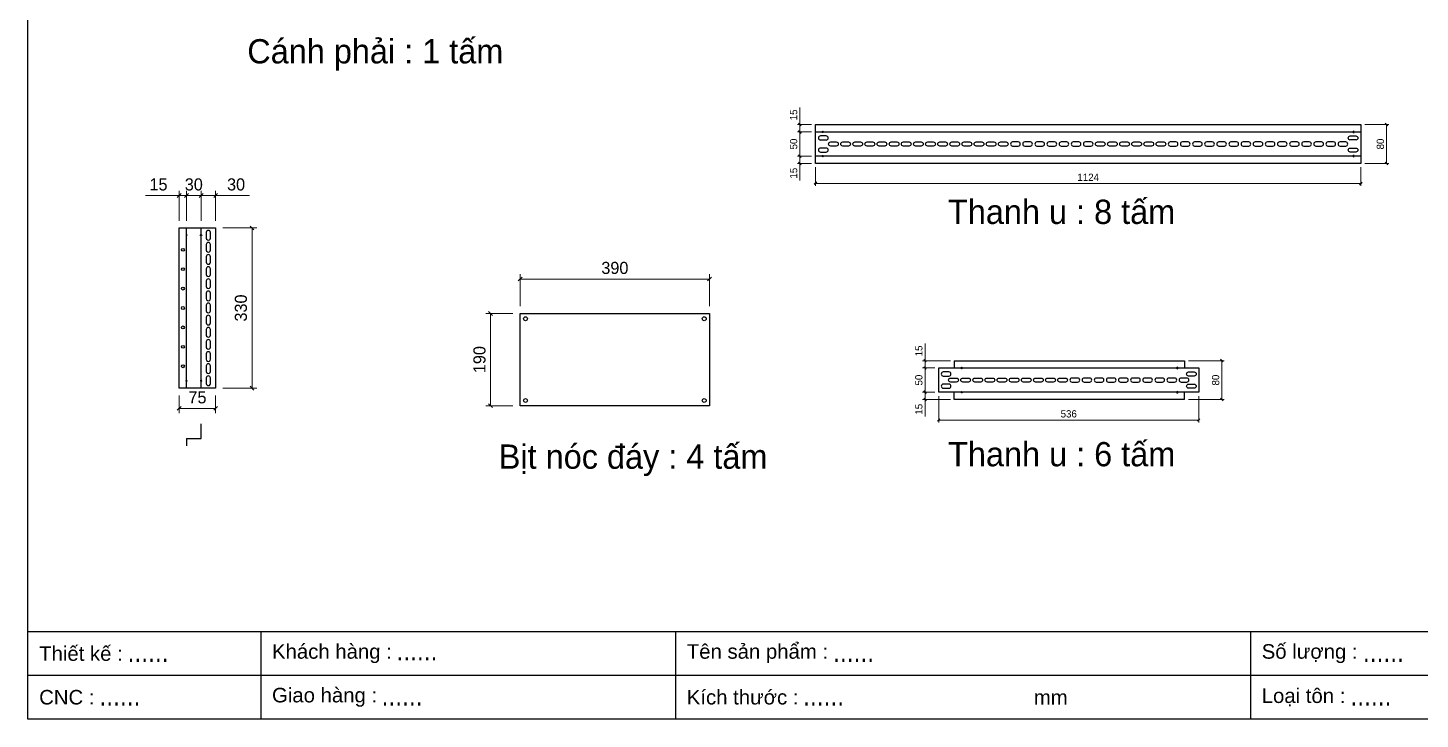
# Model space of a CAD drawing. Header units: millimetres. Extents: x 0 to 4455, y 0 to 3150.
# Drawn here: x 0 to 2870, y 0 to 1425 of the extents above; entities that cross this region are included whole.
import ezdxf
from ezdxf.enums import TextEntityAlignment as Align

# ---------------------------------------------------------------- set-up
doc = ezdxf.new("R2010")
doc.units = ezdxf.units.MM
doc.layers.add('CNC', color=7, linetype='Continuous')
doc.layers.add('DIM', color=253, linetype='Continuous')
doc.styles.add('Arial', font='arial.ttf')
doc.styles.add('Tahoma (Input Text)', font='tahoma.ttf')
doc.dimstyles.new('Dim-15', dxfattribs={"dimtxt": 15, "dimasz": 5, "dimexe": 5, "dimexo": 8, "dimgap": 5, "dimtad": 1, "dimdec": 0, "dimtxsty": 'Standard', "dimblk": 'OBLIQUE', "dimcen": 10, "dimclrd": 5, "dimclre": 5, "dimclrt": 3, "dimazin": 3, "dimtfac": 1, "dimtdec": 0, "dimtmove": 0, "dimatfit": 3, "dimldrblk": 'OBLIQUE', "dimlwd": 9, "dimlwe": 9})
doc.dimstyles.new('Dim-25', dxfattribs={"dimtxt": 25, "dimasz": 8, "dimexe": 10, "dimexo": 15, "dimgap": 10, "dimtad": 1, "dimdec": 0, "dimtxsty": 'Standard', "dimblk": 'OBLIQUE', "dimcen": 10, "dimclrd": 5, "dimclre": 5, "dimclrt": 3, "dimazin": 3, "dimtfac": 1, "dimtdec": 0, "dimtmove": 0, "dimatfit": 3, "dimldrblk": 'OBLIQUE', "dimlwd": 9, "dimlwe": 9})

# ---------------------------------------------------------------- blocks, each defined once
blk = doc.blocks.new('*D1')
at = {"color": 0, "linetype": 'ByBlock', "lineweight": -2}
for p, q in [((1019, 911), (1011, 903)), ((1401, 903), (1409, 911))]:
    blk.add_line(p, q, dxfattribs=at)
at = {"layer": 'Defpoints', "color": 0, "transparency": 16777216}
for p in [(1405, 907), (1015, 835.9), (1405, 835.9)]:
    blk.add_point(p, dxfattribs=at)
at = {"layer": 'DIM', "color": 5, "lineweight": 9, "transparency": 16777216}
for p, q in [((1015, 850.9), (1015, 917)), ((1015, 907), (1405, 907)), ((1405, 850.9), (1405, 917))]:
    blk.add_line(p, q, dxfattribs=at)
at = {"layer": 'DIM', "color": 3, "transparency": 16777216, "insert": (1210, 929.8), "char_height": 25, "attachment_point": 5}
blk.add_mtext('390', dxfattribs=at)
blk = doc.blocks.new('_Oblique')
at = {"color": 0, "linetype": 'ByBlock', "lineweight": -2}
blk.add_line((-0.5, -0.5), (0.5, 0.5), dxfattribs=at)
blk = doc.blocks.new('*D2')
at = {"color": 0, "linetype": 'ByBlock', "lineweight": -2}
for p, q in [((957.8, 832), (949.8, 840)), ((949.8, 650), (957.8, 642))]:
    blk.add_line(p, q, dxfattribs=at)
at = {"layer": 'Defpoints', "color": 0, "transparency": 16777216}
for p in [(1015, 836), (953.8, 646), (1015, 646)]:
    blk.add_point(p, dxfattribs=at)
at = {"layer": 'DIM', "color": 5, "lineweight": 9, "transparency": 16777216}
for p, q in [((1000, 836), (943.8, 836)), ((953.8, 836), (953.8, 646)), ((1000, 646), (943.8, 646))]:
    blk.add_line(p, q, dxfattribs=at)
at = {"layer": 'DIM', "color": 3, "transparency": 16777216, "insert": (931, 741), "char_height": 25, "attachment_point": 5, "rotation": 90}
blk.add_mtext('190', dxfattribs=at)
blk = doc.blocks.new('khungtenAsean2')
at = {"color": 7}
for p, q in [((2970, -1980), (0, -1980)), ((320, -1980), (320, -2100)), ((890, -1980), (890, -2100)), ((1680, -1980), (1680, -2100)), ((2020, -2040), (0, -2040))]:
    blk.add_line(p, q, dxfattribs=at)
blk.add_lwpolyline([(0, 0), (2970, 0), (2970, -2100), (0, -2100)], close=True, dxfattribs=at)
at = {"color": 2, "char_height": 20, "width": 917.634, "attachment_point": 4, "style": 'Arial'}
for s, insert in [('  Thiết kế :', (0, -2010)), ('  Khách hàng :', (320, -2010)), ('  Tên sản phẩm :', (890, -2010)), ('  Số lượng :', (1680, -2010)), ('  CNC :', (0, -2070)), ('  Giao hàng :', (320, -2070)), ('  Kích thước :', (890, -2070)), ('mm', (1382.3, -2070)), ('  Loại tôn :', (1680, -2070))]:
    blk.add_mtext(s, dxfattribs=dict(at, insert=insert))
at = {"color": 1, "style": 'Tahoma (Input Text)', "flags": 8}
for tag, p in [('#01', (137.1, -2021.3)), ('#03', (506.6, -2019.3)), ('#05', (1106.6, -2021.3)), ('#07', (1834.7, -2021.3)), ('#09', (2146.7, -2021.3)), ('#02', (98.5, -2081.3)), ('#04', (486.1, -2081.3)), ('#06', (1065.3, -2081.3)), ('#08', (1817.4, -2081.3)), ('#10', (2146.7, -2081.3))]:
    blk.add_attdef(tag, p, '', height=25, dxfattribs=at)
blk.add_attdef('#11', text='', height=25, dxfattribs=at).set_placement((2915, -2067.3), align=Align.CENTER)
blk = doc.blocks.new('*D9')
at = {"color": 0, "linetype": 'ByBlock', "lineweight": -2}
for p, q in [((466.1, 1008.3), (458.1, 1016.3)), ((458.1, 686.3), (466.1, 678.3))]:
    blk.add_line(p, q, dxfattribs=at)
at = {"layer": 'Defpoints', "color": 0, "transparency": 16777216}
for p in [(387.1, 1012.3), (387.1, 682.3), (462.1, 682.3)]:
    blk.add_point(p, dxfattribs=at)
at = {"layer": 'DIM', "color": 5, "lineweight": 9, "transparency": 16777216}
for p, q in [((402.1, 1012.3), (472.1, 1012.3)), ((462.1, 1012.3), (462.1, 682.3)), ((402.1, 682.3), (472.1, 682.3))]:
    blk.add_line(p, q, dxfattribs=at)
at = {"layer": 'DIM', "color": 3, "transparency": 16777216, "insert": (439.3, 847.3), "char_height": 25, "attachment_point": 5, "rotation": 90}
blk.add_mtext('330', dxfattribs=at)
blk = doc.blocks.new('*D10')
at = {"color": 0, "linetype": 'ByBlock', "lineweight": -2}
for p, q in [((316.1, 644.5), (308.1, 636.5)), ((383.1, 636.5), (391.1, 644.5))]:
    blk.add_line(p, q, dxfattribs=at)
at = {"layer": 'Defpoints', "color": 0, "transparency": 16777216}
for p in [(312.1, 682.3), (387.1, 682.3), (387.1, 640.5)]:
    blk.add_point(p, dxfattribs=at)
at = {"layer": 'DIM', "color": 5, "lineweight": 9, "transparency": 16777216}
for p, q in [((312.1, 667.3), (312.1, 630.5)), ((387.1, 667.3), (387.1, 630.5)), ((312.1, 640.5), (387.1, 640.5))]:
    blk.add_line(p, q, dxfattribs=at)
at = {"layer": 'DIM', "color": 3, "transparency": 16777216, "insert": (349.6, 663.2), "char_height": 25, "attachment_point": 5}
blk.add_mtext('75', dxfattribs=at)
blk = doc.blocks.new('*D11')
at = {"color": 0, "linetype": 'ByBlock', "lineweight": -2}
for p, q in [((331.1, 1083.1), (323.1, 1075.1)), ((353.1, 1075.1), (361.1, 1083.1))]:
    blk.add_line(p, q, dxfattribs=at)
at = {"layer": 'Defpoints', "color": 0, "transparency": 16777216}
for p in [(357.1, 1079.1), (327.1, 1012.3), (357.1, 1012.3)]:
    blk.add_point(p, dxfattribs=at)
at = {"layer": 'DIM', "color": 5, "lineweight": 9, "transparency": 16777216}
for p, q in [((327.1, 1027.3), (327.1, 1089.1)), ((327.1, 1079.1), (357.1, 1079.1)), ((357.1, 1027.3), (357.1, 1089.1))]:
    blk.add_line(p, q, dxfattribs=at)
at = {"layer": 'DIM', "color": 3, "transparency": 16777216, "insert": (342.1, 1101.9), "char_height": 25, "attachment_point": 5}
blk.add_mtext('30', dxfattribs=at)
blk = doc.blocks.new('*D12')
at = {"color": 0, "linetype": 'ByBlock', "lineweight": -2}
for p, q in [((361.1, 1083.1), (353.1, 1075.1)), ((383.1, 1075.1), (391.1, 1083.1))]:
    blk.add_line(p, q, dxfattribs=at)
at = {"layer": 'Defpoints', "color": 0, "transparency": 16777216}
for p in [(387.1, 1079.1), (357.1, 1012.3), (387.1, 1012.3)]:
    blk.add_point(p, dxfattribs=at)
at = {"layer": 'DIM', "color": 5, "lineweight": 9, "transparency": 16777216}
for p, q in [((357.1, 1027.3), (357.1, 1089.1)), ((357.1, 1079.1), (387.1, 1079.1)), ((387.1, 1027.3), (387.1, 1089.1)), ((387.1, 1079.1), (457.1, 1079.1))]:
    blk.add_line(p, q, dxfattribs=at)
at = {"layer": 'DIM', "color": 3, "transparency": 16777216, "insert": (429.2, 1101.9), "char_height": 25, "attachment_point": 5}
blk.add_mtext('30', dxfattribs=at)
blk = doc.blocks.new('*D13')
at = {"color": 0, "linetype": 'ByBlock', "lineweight": -2}
for p, q in [((308.1, 1075.1), (316.1, 1083.1)), ((331.1, 1083.1), (323.1, 1075.1))]:
    blk.add_line(p, q, dxfattribs=at)
at = {"layer": 'Defpoints', "color": 0, "transparency": 16777216}
for p in [(312.1, 1079.1), (312.1, 1012.3), (327.1, 1012.3)]:
    blk.add_point(p, dxfattribs=at)
at = {"layer": 'DIM', "color": 5, "lineweight": 9, "transparency": 16777216}
for p, q in [((312.1, 1079.1), (242.5, 1079.1)), ((312.1, 1027.3), (312.1, 1089.1)), ((327.1, 1079.1), (312.1, 1079.1)), ((327.1, 1027.3), (327.1, 1089.1)), ((327.1, 1079.1), (335.1, 1079.1))]:
    blk.add_line(p, q, dxfattribs=at)
at = {"layer": 'DIM', "color": 3, "transparency": 16777216, "insert": (269.3, 1101.9), "char_height": 25, "attachment_point": 5}
blk.add_mtext('15', dxfattribs=at)
blk = doc.blocks.new('ovan8.5x20')
at = {"layer": 'CNC', "color": 2, "lineweight": -3}
for p, q in [((5.7, 4.2), (-5.8, 4.2)), ((-5.8, -4.2), (5.7, -4.2))]:
    blk.add_line(p, q, dxfattribs=at)
for centre, start, end in [((-5.8, 0), 90, 270), ((5.7, 0), 270, 90)]:
    blk.add_arc(centre, 4.25, start, end, dxfattribs=at)
blk = doc.blocks.new('f3daunguoc')
at = {"layer": 'CNC', "color": 2, "lineweight": -3}
blk.add_circle((0, 0), 1.5, dxfattribs=at)
blk = doc.blocks.new('f2dauxuoi')
at = {"layer": 'CNC', "color": 2, "lineweight": -3}
blk.add_circle((0, 0), 1, dxfattribs=at)
blk = doc.blocks.new('*D14')
at = {"color": 0, "linetype": 'ByBlock', "lineweight": -2}
for p, q in [((1626.1, 1106.7), (1621.1, 1101.7)), ((2745.1, 1101.7), (2750.1, 1106.7))]:
    blk.add_line(p, q, dxfattribs=at)
at = {"layer": 'Defpoints', "color": 0, "transparency": 16777216}
for p in [(1623.6, 1145.3), (2747.6, 1145.3), (1623.6, 1104.2)]:
    blk.add_point(p, dxfattribs=at)
at = {"layer": 'DIM', "color": 5, "lineweight": 9, "transparency": 16777216}
for p, q in [((1623.6, 1137.3), (1623.6, 1099.2)), ((2747.6, 1137.3), (2747.6, 1099.2)), ((2747.6, 1104.2), (1623.6, 1104.2))]:
    blk.add_line(p, q, dxfattribs=at)
at = {"layer": 'DIM', "color": 3, "transparency": 16777216, "insert": (2185.6, 1116.7), "char_height": 15, "attachment_point": 5}
blk.add_mtext('1124', dxfattribs=at)
blk = doc.blocks.new('*D15')
at = {"color": 0, "linetype": 'ByBlock', "lineweight": -2}
for p, q in [((2803, 1222.8), (2798, 1227.8)), ((2798, 1147.8), (2803, 1142.8))]:
    blk.add_line(p, q, dxfattribs=at)
at = {"layer": 'Defpoints', "color": 0, "transparency": 16777216}
for p in [(2747.6, 1225.3), (2747.6, 1145.3), (2800.5, 1145.3)]:
    blk.add_point(p, dxfattribs=at)
at = {"layer": 'DIM', "color": 5, "lineweight": 9, "transparency": 16777216}
for p, q in [((2755.6, 1225.3), (2805.5, 1225.3)), ((2800.5, 1225.3), (2800.5, 1145.3)), ((2755.6, 1145.3), (2805.5, 1145.3))]:
    blk.add_line(p, q, dxfattribs=at)
at = {"layer": 'DIM', "color": 3, "transparency": 16777216, "insert": (2787.9, 1185.3), "char_height": 15, "attachment_point": 5, "rotation": 90}
blk.add_mtext('80', dxfattribs=at)
blk = doc.blocks.new('*D16')
at = {"color": 0, "linetype": 'ByBlock', "lineweight": -2}
for p, q in [((1593.7, 1207.8), (1588.7, 1212.8)), ((1588.7, 1162.8), (1593.7, 1157.8))]:
    blk.add_line(p, q, dxfattribs=at)
at = {"layer": 'Defpoints', "color": 0, "transparency": 16777216}
for p in [(1623.6, 1210.3), (1591.2, 1160.3), (1623.6, 1160.3)]:
    blk.add_point(p, dxfattribs=at)
at = {"layer": 'DIM', "color": 5, "lineweight": 9, "transparency": 16777216}
for p, q in [((1615.6, 1210.3), (1586.2, 1210.3)), ((1591.2, 1210.3), (1591.2, 1160.3)), ((1615.6, 1160.3), (1586.2, 1160.3))]:
    blk.add_line(p, q, dxfattribs=at)
at = {"layer": 'DIM', "color": 3, "transparency": 16777216, "insert": (1578.5, 1185.3), "char_height": 15, "attachment_point": 5, "rotation": 90}
blk.add_mtext('50', dxfattribs=at)
blk = doc.blocks.new('*D17')
at = {"color": 0, "linetype": 'ByBlock', "lineweight": -2}
for p, q in [((1593.7, 1222.8), (1588.7, 1227.8)), ((1588.7, 1212.8), (1593.7, 1207.8))]:
    blk.add_line(p, q, dxfattribs=at)
at = {"layer": 'Defpoints', "color": 0, "transparency": 16777216}
for p in [(1591.2, 1225.3), (1623.6, 1225.3), (1623.6, 1210.3)]:
    blk.add_point(p, dxfattribs=at)
at = {"layer": 'DIM', "color": 5, "lineweight": 9, "transparency": 16777216}
for p, q in [((1591.2, 1225.3), (1591.2, 1260.5)), ((1615.6, 1225.3), (1586.2, 1225.3)), ((1615.6, 1210.3), (1586.2, 1210.3)), ((1591.2, 1210.3), (1591.2, 1225.3))]:
    blk.add_line(p, q, dxfattribs=at)
at = {"layer": 'DIM', "color": 3, "transparency": 16777216, "insert": (1578.5, 1245.4), "char_height": 15, "attachment_point": 5, "rotation": 90}
blk.add_mtext('15', dxfattribs=at)
blk = doc.blocks.new('*D18')
at = {"color": 0, "linetype": 'ByBlock', "lineweight": -2}
for p, q in [((1593.7, 1157.8), (1588.7, 1162.8)), ((1588.7, 1147.8), (1593.7, 1142.8))]:
    blk.add_line(p, q, dxfattribs=at)
at = {"layer": 'Defpoints', "color": 0, "transparency": 16777216}
for p in [(1623.6, 1160.3), (1591.2, 1145.3), (1623.6, 1145.3)]:
    blk.add_point(p, dxfattribs=at)
at = {"layer": 'DIM', "color": 5, "lineweight": 9, "transparency": 16777216}
for p, q in [((1615.6, 1160.3), (1586.2, 1160.3)), ((1591.2, 1160.3), (1591.2, 1145.3)), ((1615.6, 1145.3), (1586.2, 1145.3)), ((1591.2, 1145.3), (1591.2, 1110.1))]:
    blk.add_line(p, q, dxfattribs=at)
at = {"layer": 'DIM', "color": 3, "transparency": 16777216, "insert": (1578.5, 1125.2), "char_height": 15, "attachment_point": 5, "rotation": 90}
blk.add_mtext('15', dxfattribs=at)
blk = doc.blocks.new('*D33')
at = {"color": 0, "linetype": 'ByBlock', "lineweight": -2}
for p, q in [((1880.1, 618.9), (1875.1, 613.9)), ((2410.9, 613.9), (2415.9, 618.9))]:
    blk.add_line(p, q, dxfattribs=at)
at = {"layer": 'Defpoints', "color": 0, "transparency": 16777216}
for p in [(1877.6, 673.8), (2413.4, 673.8), (2413.4, 616.4)]:
    blk.add_point(p, dxfattribs=at)
at = {"layer": 'DIM', "color": 5, "lineweight": 9, "transparency": 16777216}
for p, q in [((1877.6, 665.8), (1877.6, 611.4)), ((2413.4, 665.8), (2413.4, 611.4)), ((1877.6, 616.4), (2413.4, 616.4))]:
    blk.add_line(p, q, dxfattribs=at)
at = {"layer": 'DIM', "color": 3, "transparency": 16777216, "insert": (2145.5, 629.1), "char_height": 15, "attachment_point": 5}
blk.add_mtext('536', dxfattribs=at)
blk = doc.blocks.new('*D34')
at = {"color": 0, "linetype": 'ByBlock', "lineweight": -2}
for p, q in [((2463.5, 736.3), (2458.5, 741.3)), ((2458.5, 661.3), (2463.5, 656.3))]:
    blk.add_line(p, q, dxfattribs=at)
at = {"layer": 'Defpoints', "color": 0, "transparency": 16777216}
for p in [(2384.4, 738.8), (2461, 738.8), (2384.4, 658.8)]:
    blk.add_point(p, dxfattribs=at)
at = {"layer": 'DIM', "color": 5, "lineweight": 9, "transparency": 16777216}
for p, q in [((2392.4, 738.8), (2466, 738.8)), ((2461, 658.8), (2461, 738.8)), ((2392.4, 658.8), (2466, 658.8))]:
    blk.add_line(p, q, dxfattribs=at)
at = {"layer": 'DIM', "color": 3, "transparency": 16777216, "insert": (2448.3, 698.8), "char_height": 15, "attachment_point": 5, "rotation": 90}
blk.add_mtext('80', dxfattribs=at)
blk = doc.blocks.new('*D35')
at = {"color": 0, "linetype": 'ByBlock', "lineweight": -2}
for p, q in [((1851.8, 721.3), (1846.8, 726.3)), ((1846.8, 676.3), (1851.8, 671.3))]:
    blk.add_line(p, q, dxfattribs=at)
at = {"layer": 'Defpoints', "color": 0, "transparency": 16777216}
for p in [(1877.6, 723.8), (1849.3, 673.8), (1877.6, 673.8)]:
    blk.add_point(p, dxfattribs=at)
at = {"layer": 'DIM', "color": 5, "lineweight": 9, "transparency": 16777216}
for p, q in [((1869.6, 723.8), (1844.3, 723.8)), ((1849.3, 723.8), (1849.3, 673.8)), ((1869.6, 673.8), (1844.3, 673.8))]:
    blk.add_line(p, q, dxfattribs=at)
at = {"layer": 'DIM', "color": 3, "transparency": 16777216, "insert": (1836.6, 698.8), "char_height": 15, "attachment_point": 5, "rotation": 90}
blk.add_mtext('50', dxfattribs=at)
blk = doc.blocks.new('*D36')
at = {"color": 0, "linetype": 'ByBlock', "lineweight": -2}
for p, q in [((1851.8, 671.3), (1846.8, 676.3)), ((1846.8, 661.3), (1851.8, 656.3))]:
    blk.add_line(p, q, dxfattribs=at)
at = {"layer": 'Defpoints', "color": 0, "transparency": 16777216}
for p in [(1877.6, 673.8), (1849.3, 658.8), (1909.6, 658.8)]:
    blk.add_point(p, dxfattribs=at)
at = {"layer": 'DIM', "color": 5, "lineweight": 9, "transparency": 16777216}
for p, q in [((1869.6, 673.8), (1844.3, 673.8)), ((1849.3, 673.8), (1849.3, 658.8)), ((1901.6, 658.8), (1844.3, 658.8)), ((1849.3, 658.8), (1849.3, 623.6))]:
    blk.add_line(p, q, dxfattribs=at)
at = {"layer": 'DIM', "color": 3, "transparency": 16777216, "insert": (1836.6, 638.7), "char_height": 15, "attachment_point": 5, "rotation": 90}
blk.add_mtext('15', dxfattribs=at)
blk = doc.blocks.new('*D37')
at = {"color": 0, "linetype": 'ByBlock', "lineweight": -2}
for p, q in [((1851.8, 736.3), (1846.8, 741.3)), ((1846.8, 726.3), (1851.8, 721.3))]:
    blk.add_line(p, q, dxfattribs=at)
at = {"layer": 'Defpoints', "color": 0, "transparency": 16777216}
for p in [(1849.3, 738.8), (1877.6, 723.8), (1909.6, 738.8)]:
    blk.add_point(p, dxfattribs=at)
at = {"layer": 'DIM', "color": 5, "lineweight": 9, "transparency": 16777216}
for p, q in [((1849.3, 738.8), (1849.3, 774)), ((1901.6, 738.8), (1844.3, 738.8)), ((1869.6, 723.8), (1844.3, 723.8)), ((1849.3, 723.8), (1849.3, 738.8))]:
    blk.add_line(p, q, dxfattribs=at)
at = {"layer": 'DIM', "color": 3, "transparency": 16777216, "insert": (1836.6, 758.9), "char_height": 15, "attachment_point": 5, "rotation": 90}
blk.add_mtext('15', dxfattribs=at)

msp = doc.modelspace()

# ---------------------------------------------------------------- linework, layer by layer
at = {"color": 7}
for p, q in [((1623.6, 1225.3), (2747.6, 1225.3)), ((1623.6, 1145.3), (1623.6, 1225.3)), ((1623.6, 1210.3), (2747.6, 1210.3)), ((2747.6, 1225.3), (2747.6, 1145.3)), ((2747.6, 1160.3), (1623.6, 1160.3)), ((2747.6, 1145.3), (1623.6, 1145.3)), ((312.1, 1012.3), (387.1, 1012.3)), ((312.1, 682.3), (312.1, 1012.3)), ((327.1, 682.3), (327.1, 1012.3)), ((357.1, 682.3), (357.1, 1012.3)), ((387.1, 1012.3), (387.1, 682.3)), ((1877.6, 723.8), (2413.4, 723.8)), ((1877.6, 673.8), (1877.6, 723.8)), ((1909.6, 738.8), (2384.4, 738.8)), ((1909.6, 738.8), (1909.6, 723.8)), ((2384.4, 738.8), (2384.4, 723.8)), ((2413.4, 723.8), (2413.4, 673.8)), ((387.1, 682.3), (312.1, 682.3)), ((2413.4, 673.8), (1877.6, 673.8)), ((1909.6, 658.8), (1909.6, 673.8)), ((2384.4, 658.8), (2384.4, 673.8)), ((2384.4, 658.8), (1909.6, 658.8)), ((357.1, 578.3), (357.1, 608.3)), ((327.1, 578.3), (357.1, 578.3)), ((327.1, 578.3), (327.1, 563.3))]:
    msp.add_line(p, q, dxfattribs=at)
msp.add_lwpolyline([(1015, 836), (1405, 836), (1405, 646), (1015, 646)], close=True, dxfattribs=at)
at = {"color": 2}
for centre in [(319.6, 967.3), (319.6, 927.3), (319.6, 887.3), (319.6, 847.3), (319.6, 807.3), (319.6, 767.3), (319.6, 727.3)]:
    msp.add_circle(centre, 3, dxfattribs=at)
at = {"color": 7}
for centre in [(1025.7, 825.2), (1394.2, 825.2), (1025.7, 656.7), (1394.2, 656.7)]:
    msp.add_circle(centre, 4, dxfattribs=at)

# ---------------------------------------------------------------- block references
ref = msp.add_blockref('khungtenAsean2', (0, 3150), dxfattribs=dict(at, xscale=1.5, yscale=1.5, zscale=1.5))
ref.add_attrib('#08', '......', (2726.2, 28.1), dxfattribs={"color": 1, "height": 37.5, "style": 'Tahoma (Input Text)'})
ref.add_attrib('#07', '......', (2752, 118.1), dxfattribs={"color": 1, "height": 37.5, "style": 'Tahoma (Input Text)'})
ref.add_attrib('#06', '......', (1598, 28.1), dxfattribs={"color": 1, "height": 37.5, "style": 'Tahoma (Input Text)'})
ref.add_attrib('#05', '......', (1659.9, 118.1), dxfattribs={"color": 1, "height": 37.5, "style": 'Tahoma (Input Text)'})
ref.add_attrib('#04', '......', (729.2, 28.1), dxfattribs={"color": 1, "height": 37.5, "style": 'Tahoma (Input Text)'})
ref.add_attrib('#03', '......', (759.9, 121), dxfattribs={"color": 1, "height": 37.5, "style": 'Tahoma (Input Text)'})
ref.add_attrib('#02', '......', (147.7, 28.1), dxfattribs={"color": 1, "height": 37.5, "style": 'Tahoma (Input Text)'})
ref.add_attrib('#01', '......', (205.6, 118.1), dxfattribs={"color": 1, "height": 37.5, "style": 'Tahoma (Input Text)'})
at = {"lineweight": -3}
for name, p, rotation in [('f3daunguoc', (1638.6, 1210.3), 270), ('f3daunguoc', (1638.6, 1160.3), 270), ('f3daunguoc', (357.1, 997.3), 270), ('f3daunguoc', (1924.6, 723.8), 270), ('f2dauxuoi', (327.1, 697.3), 180), ('f3daunguoc', (1924.6, 673.8), 270)]:
    msp.add_blockref(name, p, dxfattribs=dict(at, rotation=rotation))
at = {"lineweight": -3, "xscale": -1}
for p, rotation in [((2732.6, 1210.3), 90), ((2732.6, 1160.3), 90), ((2369.4, 723.8), 90), ((357.1, 697.3), 270), ((2369.4, 673.8), 90)]:
    msp.add_blockref('f3daunguoc', p, dxfattribs=dict(at, rotation=rotation))
msp.add_blockref('f2dauxuoi', (327.1, 997.3), dxfattribs=at)
at = {"layer": 'CNC', "lineweight": -3}
for p, rotation in [((1639.6, 1197.8), 180), ((1639.6, 1172.8), 180), ((2035.6, 1185.3), 180), ((2060.6, 1185.3), 180), ((2085.6, 1185.3), 180), ((2110.6, 1185.3), 180), ((2135.6, 1185.3), 180), ((2160.6, 1185.3), 180), ((2185.6, 1185.3), 180), ((2360.6, 1185.3), 180), ((2385.6, 1185.3), 180), ((2410.6, 1185.3), 180), ((2435.6, 1185.3), 180), ((2460.6, 1185.3), 180), ((2485.6, 1185.3), 180), ((2510.6, 1185.3), 180), ((2535.6, 1185.3), 180), ((2560.6, 1185.3), 180), ((2585.6, 1185.3), 180), ((2610.6, 1185.3), 180), ((2635.6, 1185.3), 180), ((2660.6, 1185.3), 180), ((2685.6, 1185.3), 180), ((2710.6, 1185.3), 180), ((372.1, 997.3), 270), ((372.1, 972.3), 270), ((372.1, 947.3), 270), ((372.1, 922.3), 270), ((372.1, 897.3), 270), ((372.1, 872.3), 270), ((372.1, 847.3), 270), ((372.1, 822.3), 270), ((372.1, 797.3), 270), ((372.1, 772.3), 270), ((372.1, 747.3), 270), ((372.1, 722.3), 270), ((372.1, 697.3), 270), ((1892.7, 711.3), 180), ((1892.7, 686.3), 180), ((2158, 698.8), 180), ((2183, 698.8), 180), ((2208, 698.8), 180), ((2233, 698.8), 180), ((2258, 698.8), 180), ((2283, 698.8), 180), ((2308, 698.8), 180), ((2333, 698.8), 180), ((2358, 698.8), 180), ((2383, 698.8), 180)]:
    msp.add_blockref('ovan8.5x20', p, dxfattribs=dict(at, rotation=rotation))
at = {"layer": 'CNC', "lineweight": -3, "xscale": -1, "rotation": 180}
for p in [(1660.6, 1185.3), (1685.6, 1185.3), (1710.6, 1185.3), (1735.6, 1185.3), (1760.6, 1185.3), (1785.6, 1185.3), (1810.6, 1185.3), (1835.6, 1185.3), (1860.6, 1185.3), (1885.6, 1185.3), (1910.6, 1185.3), (1935.6, 1185.3), (1960.6, 1185.3), (1985.6, 1185.3), (2010.6, 1185.3), (2210.6, 1185.3), (2235.6, 1185.3), (2260.6, 1185.3), (2285.6, 1185.3), (2310.6, 1185.3), (2335.6, 1185.3), (2731.6, 1197.8), (2731.6, 1172.8), (1908, 698.8), (1933, 698.8), (1958, 698.8), (1983, 698.8), (2008, 698.8), (2033, 698.8), (2058, 698.8), (2083, 698.8), (2108, 698.8), (2133, 698.8), (2398.4, 711.3), (2398.4, 686.3)]:
    msp.add_blockref('ovan8.5x20', p, dxfattribs=at)

# ---------------------------------------------------------------- texts
at = {"color": 2, "char_height": 50, "width": 1216.419, "attachment_point": 5}
for s, insert in [('Cánh phải : 1 tấm', (716.2, 1368.9)), ('Thanh u : 8 tấm', (2130.8, 1045.2)), ('Thanh u : 6 tấm', (2131, 545.8)), ('Bịt nóc đáy : 4 tấm', (1247.6, 533.5))]:
    msp.add_mtext(s, dxfattribs=dict(at, insert=insert))

# ---------------------------------------------------------------- dimensions: what is measured, and where the dimension line sits
at = {"layer": 'DIM', "color": 7}
for base, p1, p2, picture, middle in [((1591.2, 1225.3), (1623.6, 1210.3), (1623.6, 1225.3), '*D17', (1578.5, 1245.4)), ((1591.2, 1160.3), (1623.6, 1210.3), (1623.6, 1160.3), '*D16', (1578.5, 1185.3)), ((2800.5, 1145.3), (2747.6, 1225.3), (2747.6, 1145.3), '*D15', (2787.9, 1185.3)), ((1591.2, 1145.3), (1623.6, 1160.3), (1623.6, 1145.3), '*D18', (1578.5, 1125.2)), ((1849.3, 738.8), (1877.6, 723.8), (1909.6, 738.8), '*D37', (1836.6, 758.9)), ((1849.3, 673.8), (1877.6, 723.8), (1877.6, 673.8), '*D35', (1836.6, 698.8)), ((2461, 738.8), (2384.4, 658.8), (2384.4, 738.8), '*D34', (2448.3, 698.8)), ((1849.3, 658.8), (1877.6, 673.8), (1909.6, 658.8), '*D36', (1836.6, 638.7))]:
    dim = msp.add_linear_dim(base=base, p1=p1, p2=p2, angle=90, dimstyle='Dim-15', dxfattribs=at)
    dim.commit()
    dim.dimension.update_dxf_attribs({"geometry": picture, "text_midpoint": middle})
for base, p1, p2, dimstyle, picture, middle in [((1623.6, 1104.2), (2747.6, 1145.3), (1623.6, 1145.3), 'Dim-15', '*D14', (2185.6, 1116.7)), ((312.1, 1079.1), (327.1, 1012.3), (312.1, 1012.3), 'Dim-25', '*D13', (269.3, 1101.9)), ((387.1, 640.5), (312.1, 682.3), (387.1, 682.3), 'Dim-25', '*D10', (349.6, 663.2)), ((2413.4, 616.4), (1877.6, 673.8), (2413.4, 673.8), 'Dim-15', '*D33', (2145.5, 629.1))]:
    dim = msp.add_linear_dim(base=base, p1=p1, p2=p2, dimstyle=dimstyle, dxfattribs=at)
    dim.commit()
    dim.dimension.update_dxf_attribs({"geometry": picture, "text_midpoint": middle})
for base, p1, p2, picture, middle in [((357.1, 1079.1), (327.1, 1012.3), (357.1, 1012.3), '*D11', (342.1, 1079.1)), ((387.1, 1079.1), (357.1, 1012.3), (387.1, 1012.3), '*D12', (429.2, 1079.1))]:
    dim = msp.add_linear_dim(base=base, p1=p1, p2=p2, dimstyle='Dim-25', dxfattribs=at)
    dim.commit()
    dim.dimension.update_dxf_attribs({"geometry": picture, "text_midpoint": middle, "dimtype": 160})
dim = msp.add_linear_dim(base=(462.1, 682.3), p1=(387.1, 1012.3), p2=(387.1, 682.3), angle=90, dimstyle='Dim-25', dxfattribs=at)
dim.commit()
dim.dimension.update_dxf_attribs({"geometry": '*D9', "text_midpoint": (462.1, 847.3), "dimtype": 160})
at = {"layer": 'DIM'}
dim = msp.add_linear_dim(base=(1405, 907), p1=(1015, 835.9), p2=(1405, 835.9), dimstyle='Dim-25', dxfattribs=at)
dim.commit()
dim.dimension.update_dxf_attribs({"geometry": '*D1', "text_midpoint": (1210, 929.8)})
dim = msp.add_linear_dim(base=(953.8, 646), p1=(1015, 836), p2=(1015, 646), angle=90, dimstyle='Dim-25', dxfattribs=at)
dim.commit()
dim.dimension.update_dxf_attribs({"geometry": '*D2', "text_midpoint": (931, 741)})

doc.saveas('drawing.dxf')
